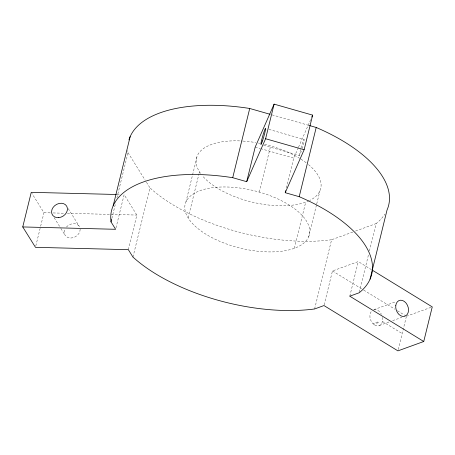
<?xml version="1.0" encoding="UTF-8"?>
<svg xmlns="http://www.w3.org/2000/svg" width="455" height="455" viewBox="0 0 455 455"><rect width="100%" height="100%" fill="white"/><g stroke="black" fill="none" stroke-linecap="round" stroke-linejoin="round"><path stroke-width="0.34" stroke-dasharray="2.27 1.71" d="M35.797 245.967L40.467 226.965M40.631 226.283L43.964 212.713L31.998 193.529M111.856 218.474L115.729 202.708M116.907 197.914L128.02 152.681A133.924 61.84 13.8 0 1 127.792 150.497M115.962 227.938L124.13 194.683L122.713 194.649M128.344 249.676L136.847 215.067L124.13 194.683M132.957 257.069L149.957 187.852L145.498 180.698M185.941 201.923L197.277 155.781M188.143 217.945L198.966 173.867M199.136 173.179L199.472 171.802M259.316 192.095L270.645 145.953M286.394 187.949L293.725 158.09L298.241 147.829M294.368 248.293L305.703 202.151M308.604 236.97A63.95 29.529 13.8 0 0 227.034 186.999A63.95 29.529 13.8 0 0 206.183 234.37A63.95 29.529 13.8 0 0 308.604 236.97L316.555 204.596M316.726 203.908L319.939 190.821M314.598 308.968L331.598 239.745L352.875 232.022M324.131 304.884L332.463 270.952L358.278 261.579L371.513 269.684M349.781 296.188L358.278 261.579M359.313 292.099L368.573 254.408M369.414 250.984L376.149 223.57A133.924 61.84 13.8 0 0 384.867 214.077M398.262 349.542L406.269 316.93M298.525 147.192L311.226 118.34M372.986 323.698L373.731 324.37L378.981 322.402L378.241 321.833L372.986 323.698A8.372 6.108 70 0 1 371.274 311.465M355.537 231.055L376.149 223.57M373.851 309.701L395.696 301.767M379.402 325.479L389.332 321.873M392.642 320.673L401.907 317.306M406.434 316.265L430.925 307.37M117.037 194.501L119.165 194.558M43.964 212.713L50.346 212.877M53.184 212.946L64.525 213.236M67.363 213.304L136.847 215.067M272.107 114.876L308.74 125.341M268.939 129.396L304.094 139.435A8.372 0.597 -74.1 0 1 301.944 149.018M263.621 145.27L299.447 155.502A8.372 0.597 -74.1 0 0 301.631 150.036M255.198 147.079L259.93 148.432M260.601 148.626L293.725 158.09M332.463 270.952L363.135 289.744M363.738 290.114L395.008 309.269M397.414 310.742L405.832 315.901M382.456 321.486L402.18 333.572M128.02 152.681L145.122 180.106M68.222 208.623L79.443 226.607M54.162 217.689L60.515 227.881M60.89 228.478L65.002 235.076M308.501 164.625A63.95 29.529 13.8 0 1 309.736 200.433M309.099 200.74A63.95 29.529 13.8 0 1 202.174 175.516M200.53 173.383A63.95 29.529 13.8 0 1 242.435 141.033M243.124 141.078A63.95 29.529 13.8 0 1 255.716 142.569M258.434 143.058A63.95 29.529 13.8 0 1 259.799 143.319M264.588 144.366A63.95 29.529 13.8 0 1 299.697 158.374M300.971 159.17A63.95 29.529 13.8 0 1 306.346 162.907M331.598 239.745A133.924 61.84 13.8 0 1 149.957 187.852M66.407 227.068A8.372 6.711 -32 0 1 79.813 227.409M80.16 229.166A8.372 6.711 -32 0 1 70.451 238.05A8.372 6.711 -32 0 1 65.207 228.785M300.994 148.017A8.372 0.597 -74.1 0 1 304.094 139.435M299.447 155.502A8.372 0.597 -74.1 0 1 300.704 149.064M382.518 317.38A8.372 6.108 70 0 1 380.437 324.859A8.372 6.108 70 0 1 373.731 324.37M373.947 309.696A8.372 6.108 70 0 1 381.449 314.291"/><path stroke-width="0.68" d="M372.11 270.054L432.25 306.892L423.747 341.5L397.932 350.873L323.966 305.561L314.598 308.968A133.924 61.84 13.8 0 1 132.957 257.069L128.344 249.676L35.467 247.321L22.75 226.937L31.253 192.329L116.332 194.484M113.164 205.825L130.17 136.608M22.75 226.937L115.627 229.292L111.02 221.898L111.691 219.156M111.02 221.898A133.924 61.84 13.8 0 1 232.715 177.695L249.721 108.478L270.071 114.296M232.715 177.695L246.695 181.687L255.198 147.079L274.103 104.127L312.636 115.132L304.139 149.74L285.228 192.698L299.202 196.691A133.924 61.84 13.8 0 1 359.143 292.787L349.781 296.188L423.747 341.5M246.695 181.687L265.606 138.735L274.103 104.127M285.228 192.698L285.729 190.662M299.202 196.691L316.208 127.474L309.423 125.534M370.046 279.211L387.046 209.994A133.924 61.84 13.8 0 0 316.208 127.474M311.789 117.054L312.636 115.132M265.606 138.735L304.139 149.74M128.947 139.907A133.924 61.84 13.8 0 1 249.721 108.478M395.77 305.533A8.372 6.108 70 0 0 404.455 316.356A8.372 6.108 70 0 0 406.105 303.121A8.372 6.108 70 0 0 395.77 305.533M58.763 217.632A8.372 6.711 -32 0 0 66.726 206.223A8.372 6.711 -32 0 0 53.036 207.514A8.372 6.711 -32 0 0 58.763 217.632M262.489 140.913A8.372 0.597 -74.1 0 0 265.561 128.429A8.372 0.597 -74.1 0 0 261.665 140.043A8.372 0.597 -74.1 0 0 262.489 140.913"/></g></svg>
